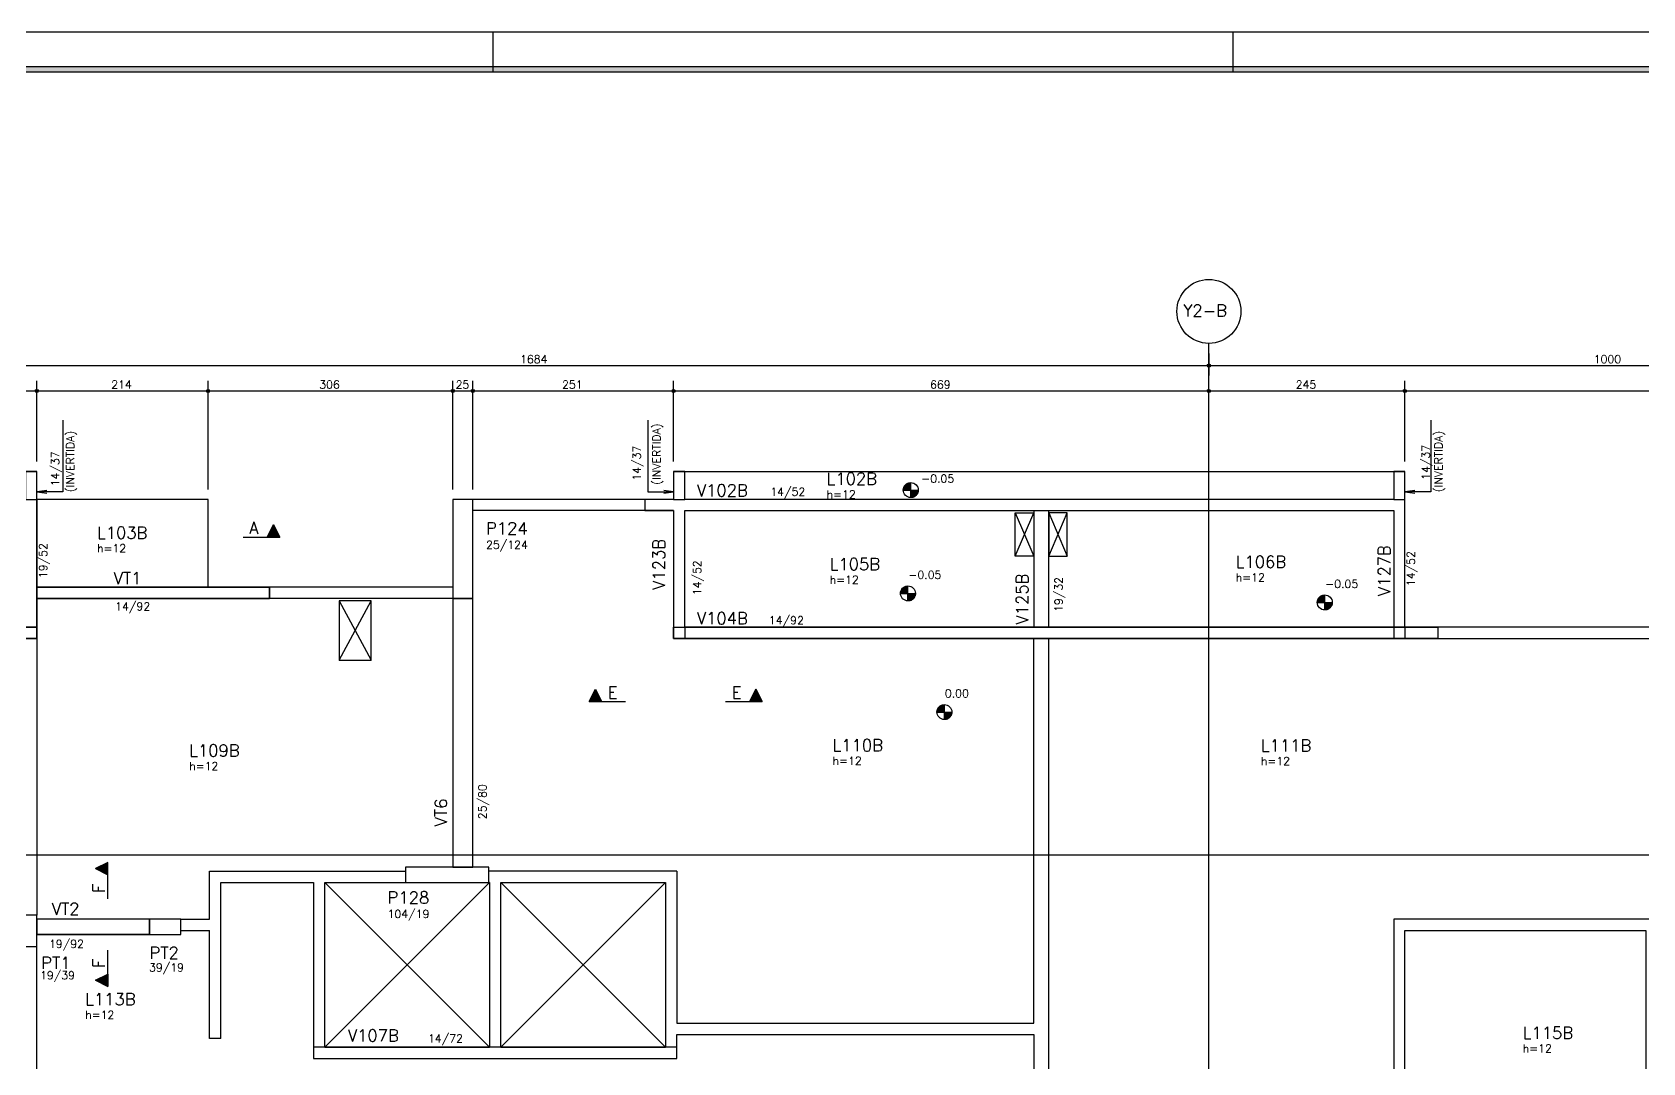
# Model space of a CAD drawing. Extents: x 187 to 6132, y 3709 to 7914.
# Drawn here: x 1856 to 3869, y 6626 to 7914 of the extents above; entities that cross this region are included whole.
import ezdxf

# ---------------------------------------------------------------- set-up
doc = ezdxf.new("R2010")
doc.units = 0
doc.header["$LTSCALE"] = 100
doc.header["$MEASUREMENT"] = 0
doc.linetypes.add('ESTILO_TQS_0001', pattern=[0.85, 0.7, -0.15])
doc.linetypes.add('ESTILO_TQS_0002', pattern=[0.3, 0.2, -0.1])
doc.layers.get('0').update_dxf_attribs({"color": 245, "linetype": 'CONTINUOUS'})
for name, color, linetype in [('01', 7, 'CONTINUOUS'), ('10', 7, 'CONTINUOUS'), ('100', 7, 'CONTINUOUS'), ('104', 7, 'CONTINUOUS'), ('11', 7, 'CONTINUOUS'), ('12', 7, 'CONTINUOUS'), ('13', 7, 'CONTINUOUS'), ('18', 4, 'CONTINUOUS'), ('19', 5, 'CONTINUOUS'), ('201', 7, 'ESTILO_TQS_0001'), ('210', 7, 'ESTILO_TQS_0002'), ('221', 102, 'CONTINUOUS'), ('223', 6, 'CONTINUOUS'), ('224', 7, 'CONTINUOUS'), ('4', 3, 'CONTINUOUS'), ('8', 7, 'CONTINUOUS'), ('9', 3, 'CONTINUOUS')]:
    doc.layers.add(name, color=color, linetype=linetype)
doc.styles.get("Standard").update_dxf_attribs({"font": 'ROMANS.SHX'})

msp = doc.modelspace()

# ---------------------------------------------------------------- linework, layer by layer
for p, q in [((2431.530458, 7914.209975), (2431.530458, 7864.209975)), ((3356.530458, 7914.209975), (3356.530458, 7864.209975)), ((2947.248751, 7348.28432), (2953.964895, 7348.28432)), ((2947.884256, 7348.879001), (2953.964895, 7348.879001)), ((2948.660702, 7349.473602), (2953.964895, 7349.473602)), ((2949.653548, 7350.068239), (2953.964895, 7350.068239)), ((2951.078087, 7350.662876), (2953.964895, 7350.662876)), ((2953.964931, 7332.368422), (2953.964931, 7351.118422)), ((2953.964931, 7332.368422), (2953.964931, 7351.118422)), ((2944.589931, 7341.743422), (2963.339931, 7341.743422)), ((2944.612864, 7342.338023), (2953.964895, 7342.338023)), ((2944.665641, 7342.93266), (2953.964895, 7342.93266)), ((2944.761163, 7343.527297), (2953.964895, 7343.527297)), ((2944.896633, 7344.121934), (2953.964895, 7344.121934)), ((2945.073837, 7344.716535), (2953.964895, 7344.716535)), ((2945.295316, 7345.311207), (2953.964895, 7345.311207)), ((2945.56461, 7345.905808), (2953.964895, 7345.905808)), ((2945.886475, 7346.500445), (2953.964895, 7346.500445)), ((2946.267492, 7347.095082), (2953.964895, 7347.095082)), ((2946.71703, 7347.689719), (2953.964895, 7347.689719)), ((2953.964931, 7332.368422), (2953.964931, 7341.743422)), ((2953.964931, 7341.743422), (2963.339931, 7341.743422)), ((2953.964931, 7341.148786), (2963.319919, 7341.148786)), ((2953.964931, 7340.554149), (2963.264185, 7340.554149)), ((2953.964931, 7339.959512), (2963.168627, 7339.959512)), ((2953.964931, 7339.364875), (2963.033194, 7339.364875)), ((2953.964931, 7338.770274), (2962.855989, 7338.770274)), ((2953.964931, 7338.175637), (2962.63451, 7338.175637)), ((2953.964931, 7337.581001), (2962.365216, 7337.581001)), ((2953.964931, 7336.986364), (2962.043351, 7336.986364)), ((2953.964931, 7336.391727), (2961.662334, 7336.391727)), ((2953.964931, 7335.797081), (2961.212832, 7335.797081)), ((2953.964931, 7335.202444), (2960.681075, 7335.202444)), ((2953.964931, 7334.607852), (2960.04557, 7334.607852)), ((2953.964931, 7334.013207), (2959.269125, 7334.013207)), ((2953.964931, 7333.41857), (2958.276278, 7333.41857)), ((2953.964931, 7332.823933), (2956.851775, 7332.823933)), ((2954.42001, 7332.379474), (2953.964931, 7332.368422)), ((2955.099719, 7332.437356), (2954.42001, 7332.379474)), ((2955.774878, 7332.544797), (2955.099719, 7332.437356)), ((2956.838768, 7332.823933), (2955.774878, 7332.544797)), ((2958.266523, 7333.41857), (2956.838768, 7332.823933)), ((2959.262803, 7334.013207), (2958.266523, 7333.41857)), ((2960.039547, 7334.607852), (2959.262803, 7334.013207)), ((2960.675971, 7335.202444), (2960.039547, 7334.607852)), ((2961.206136, 7335.797081), (2960.675971, 7335.202444)), ((2961.657293, 7336.391727), (2961.206136, 7335.797081)), ((2962.043351, 7336.986364), (2961.657293, 7336.391727)), ((2962.365216, 7337.581001), (2962.043351, 7336.986364)), ((2962.63451, 7338.175637), (2962.365216, 7337.581001)), ((2962.855989, 7338.770274), (2962.63451, 7338.175637)), ((2963.033194, 7339.364875), (2962.855989, 7338.770274)), ((2963.168627, 7339.959512), (2963.033194, 7339.364875)), ((2963.264185, 7340.554149), (2963.168627, 7339.959512)), ((2963.319919, 7341.148786), (2963.264185, 7340.554149)), ((2963.339931, 7341.743422), (2963.319919, 7341.148786)), ((2941.057675, 7212.53491), (2959.807675, 7212.53491)), ((2941.080607, 7213.129511), (2950.432639, 7213.129511)), ((2941.133384, 7213.724148), (2950.432639, 7213.724148)), ((2941.228907, 7214.318785), (2950.432639, 7214.318785)), ((2941.364376, 7214.913422), (2950.432639, 7214.913422)), ((2941.541581, 7215.508023), (2950.432639, 7215.508023)), ((2941.76306, 7216.102695), (2950.432639, 7216.102695)), ((2942.032354, 7216.697296), (2950.432639, 7216.697296)), ((2942.354219, 7217.291933), (2950.432639, 7217.291933)), ((2942.735235, 7217.88657), (2950.432639, 7217.88657)), ((2943.184774, 7218.481207), (2950.432639, 7218.481207)), ((2943.716495, 7219.075808), (2950.432639, 7219.075808)), ((2944.351999, 7219.670489), (2950.432639, 7219.670489)), ((2945.128445, 7220.26509), (2950.432639, 7220.26509)), ((2946.121292, 7220.859727), (2950.432639, 7220.859727)), ((2947.545831, 7221.454364), (2950.432639, 7221.454364)), ((2950.432675, 7203.15991), (2950.432675, 7221.90991)), ((2950.432675, 7203.15991), (2950.432675, 7221.90991)), ((2950.432675, 7203.15991), (2950.432675, 7212.53491)), ((2950.432675, 7212.53491), (2959.807675, 7212.53491)), ((2950.432675, 7211.940273), (2959.787663, 7211.940273)), ((2950.432675, 7211.345637), (2959.731929, 7211.345637)), ((2950.432675, 7210.751), (2959.636371, 7210.751)), ((2950.432675, 7210.156363), (2959.500937, 7210.156363)), ((2950.432675, 7209.561762), (2959.323733, 7209.561762)), ((2950.432675, 7208.967125), (2959.102254, 7208.967125)), ((2950.432675, 7208.372488), (2958.83296, 7208.372488)), ((2950.432675, 7207.777852), (2958.511095, 7207.777852)), ((2950.432675, 7207.183215), (2958.130078, 7207.183215)), ((2958.125036, 7207.183215), (2957.67388, 7206.588569)), ((2958.511095, 7207.777852), (2958.125036, 7207.183215)), ((2958.83296, 7208.372488), (2958.511095, 7207.777852)), ((2959.102254, 7208.967125), (2958.83296, 7208.372488)), ((2959.323733, 7209.561762), (2959.102254, 7208.967125)), ((2959.500937, 7210.156363), (2959.323733, 7209.561762)), ((2959.636371, 7210.751), (2959.500937, 7210.156363)), ((2959.731929, 7211.345637), (2959.636371, 7210.751)), ((2959.787663, 7211.940273), (2959.731929, 7211.345637)), ((2959.807675, 7212.53491), (2959.787663, 7211.940273)), ((3464.200872, 7207.177717), (3471.448737, 7207.177717)), ((3464.732593, 7207.772318), (3471.448737, 7207.772318)), ((3465.368097, 7208.367), (3471.448737, 7208.367)), ((3466.144543, 7208.961601), (3471.448737, 7208.961601)), ((3467.13739, 7209.556238), (3471.448737, 7209.556238)), ((3468.561929, 7210.150874), (3471.448737, 7210.150874)), ((3471.448773, 7191.856421), (3471.448773, 7210.606421)), ((3471.448773, 7191.856421), (3471.448773, 7210.606421)), ((2950.432675, 7206.588569), (2957.680576, 7206.588569)), ((2950.432675, 7205.993932), (2957.148819, 7205.993932)), ((2950.432675, 7205.39934), (2956.513314, 7205.39934)), ((2950.432675, 7204.804695), (2955.736868, 7204.804695)), ((2950.432675, 7204.210058), (2954.744022, 7204.210058)), ((2950.432675, 7203.615421), (2953.319518, 7203.615421)), ((2950.887754, 7203.170962), (2950.432675, 7203.15991)), ((2951.567463, 7203.228843), (2950.887754, 7203.170962)), ((2952.242621, 7203.336284), (2951.567463, 7203.228843)), ((2953.306511, 7203.615421), (2952.242621, 7203.336284)), ((2954.734266, 7204.210058), (2953.306511, 7203.615421)), ((2955.730547, 7204.804695), (2954.734266, 7204.210058)), ((2956.507291, 7205.39934), (2955.730547, 7204.804695)), ((2957.143715, 7205.993932), (2956.507291, 7205.39934)), ((2957.67388, 7206.588569), (2957.143715, 7205.993932)), ((3462.073773, 7201.231421), (3480.823773, 7201.231421)), ((3462.096705, 7201.826022), (3471.448737, 7201.826022)), ((3462.149482, 7202.420659), (3471.448737, 7202.420659)), ((3462.245005, 7203.015295), (3471.448737, 7203.015295)), ((3462.380474, 7203.609932), (3471.448737, 7203.609932)), ((3462.557679, 7204.204533), (3471.448737, 7204.204533)), ((3462.779158, 7204.799206), (3471.448737, 7204.799206)), ((3463.048452, 7205.393807), (3471.448737, 7205.393807)), ((3463.370317, 7205.988444), (3471.448737, 7205.988444)), ((3463.751333, 7206.58308), (3471.448737, 7206.58308)), ((3471.448773, 7191.856421), (3471.448773, 7201.231421)), ((3471.448773, 7201.231421), (3480.823773, 7201.231421)), ((3471.448773, 7200.636784), (3480.803761, 7200.636784)), ((3471.448773, 7200.042147), (3480.748027, 7200.042147)), ((3471.448773, 7199.44751), (3480.652469, 7199.44751)), ((3471.448773, 7198.852874), (3480.517035, 7198.852874)), ((3471.448773, 7198.258272), (3480.339831, 7198.258272)), ((3471.448773, 7197.663636), (3480.118352, 7197.663636)), ((3471.448773, 7197.068999), (3479.849058, 7197.068999)), ((3471.448773, 7196.474362), (3479.527193, 7196.474362)), ((3471.448773, 7195.879725), (3479.146176, 7195.879725)), ((3471.448773, 7195.28508), (3478.696674, 7195.28508)), ((3471.448773, 7194.690443), (3478.164917, 7194.690443)), ((3471.448773, 7194.095851), (3477.529412, 7194.095851)), ((3471.448773, 7193.501205), (3476.752966, 7193.501205)), ((3471.448773, 7192.906568), (3475.76012, 7192.906568)), ((3471.448773, 7192.311931), (3474.335616, 7192.311931)), ((3471.903852, 7191.867472), (3471.448773, 7191.856421)), ((3472.583561, 7191.925354), (3471.903852, 7191.867472)), ((3473.258719, 7192.032795), (3472.583561, 7191.925354)), ((3474.322609, 7192.311931), (3473.258719, 7192.032795)), ((3475.750364, 7192.906568), (3474.322609, 7192.311931)), ((3476.746645, 7193.501205), (3475.750364, 7192.906568)), ((3477.523389, 7194.095851), (3476.746645, 7193.501205)), ((3478.159813, 7194.690443), (3477.523389, 7194.095851)), ((3478.689978, 7195.28508), (3478.159813, 7194.690443)), ((3479.141134, 7195.879725), (3478.689978, 7195.28508)), ((3479.527193, 7196.474362), (3479.141134, 7195.879725)), ((3479.849058, 7197.068999), (3479.527193, 7196.474362)), ((3480.118352, 7197.663636), (3479.849058, 7197.068999)), ((3480.339831, 7198.258272), (3480.118352, 7197.663636)), ((3480.517035, 7198.852874), (3480.339831, 7198.258272)), ((3480.652469, 7199.44751), (3480.517035, 7198.852874)), ((3480.748027, 7200.042147), (3480.652469, 7199.44751)), ((3480.803761, 7200.636784), (3480.748027, 7200.042147)), ((3480.823773, 7201.231421), (3480.803761, 7200.636784)), ((2986.885087, 7066.57869), (2995.95335, 7066.57869)), ((2987.062292, 7067.173291), (2995.95335, 7067.173291)), ((2987.283771, 7067.767964), (2995.95335, 7067.767964)), ((2987.553065, 7068.362565), (2995.95335, 7068.362565)), ((2987.87493, 7068.957202), (2995.95335, 7068.957202)), ((2988.255947, 7069.551838), (2995.95335, 7069.551838)), ((2988.705485, 7070.146475), (2995.95335, 7070.146475)), ((2989.237206, 7070.741076), (2995.95335, 7070.741076)), ((2989.872711, 7071.335758), (2995.95335, 7071.335758)), ((2990.649157, 7071.930359), (2995.95335, 7071.930359)), ((2991.642003, 7072.524996), (2995.95335, 7072.524996)), ((2993.066542, 7073.119632), (2995.95335, 7073.119632)), ((2995.953386, 7054.825179), (2995.953386, 7073.575179)), ((2995.953386, 7054.825179), (2995.953386, 7073.575179)), ((2986.578386, 7064.200179), (3005.328386, 7064.200179)), ((2986.601319, 7064.79478), (2995.95335, 7064.79478)), ((2986.654096, 7065.389417), (2995.95335, 7065.389417)), ((2986.749618, 7065.984053), (2995.95335, 7065.984053)), ((2995.953386, 7054.825179), (2995.953386, 7064.200179)), ((2995.953386, 7064.200179), (3005.328386, 7064.200179)), ((2995.953386, 7063.605542), (3005.308374, 7063.605542)), ((2995.953386, 7063.010905), (3005.25264, 7063.010905)), ((2995.953386, 7062.416268), (3005.157082, 7062.416268)), ((2995.953386, 7061.821632), (3005.021648, 7061.821632)), ((2995.953386, 7061.227031), (3004.844444, 7061.227031)), ((2995.953386, 7060.632394), (3004.622965, 7060.632394)), ((2995.953386, 7060.037757), (3004.353671, 7060.037757)), ((2995.953386, 7059.44312), (3004.031806, 7059.44312)), ((2995.953386, 7058.848483), (3003.650789, 7058.848483)), ((2995.953386, 7058.253838), (3003.201287, 7058.253838)), ((2995.953386, 7057.659201), (3002.66953, 7057.659201)), ((2995.953386, 7057.064609), (3002.034025, 7057.064609)), ((2995.953386, 7056.469963), (3001.257579, 7056.469963)), ((2995.953386, 7055.875326), (3000.264733, 7055.875326)), ((2995.953386, 7055.280689), (2998.84023, 7055.280689)), ((2996.408465, 7054.83623), (2995.953386, 7054.825179)), ((2997.088174, 7054.894112), (2996.408465, 7054.83623)), ((2997.763332, 7055.001553), (2997.088174, 7054.894112)), ((2998.827223, 7055.280689), (2997.763332, 7055.001553)), ((3000.254977, 7055.875326), (2998.827223, 7055.280689)), ((3001.251258, 7056.469963), (3000.254977, 7055.875326)), ((3002.028002, 7057.064609), (3001.251258, 7056.469963)), ((3002.664426, 7057.659201), (3002.028002, 7057.064609)), ((3003.194591, 7058.253838), (3002.664426, 7057.659201)), ((3003.645747, 7058.848483), (3003.194591, 7058.253838)), ((3004.031806, 7059.44312), (3003.645747, 7058.848483)), ((3004.353671, 7060.037757), (3004.031806, 7059.44312)), ((3004.622965, 7060.632394), (3004.353671, 7060.037757)), ((3004.844444, 7061.227031), (3004.622965, 7060.632394)), ((3005.021648, 7061.821632), (3004.844444, 7061.227031)), ((3005.157082, 7062.416268), (3005.021648, 7061.821632)), ((3005.25264, 7063.010905), (3005.157082, 7062.416268)), ((3005.308374, 7063.605542), (3005.25264, 7063.010905)), ((3005.328386, 7064.200179), (3005.308374, 7063.605542))]:
    msp.add_line(p, q)
for points in [[(186.530458, 3709.209975), (6131.530458, 3709.209975), (6131.530458, 7914.209975), (186.530458, 7914.209975), (186.530458, 3709.209975)], [(6081.530458, 3759.209975), (6081.530458, 3752.209975), (304.530458, 3752.209975), (304.530458, 7871.209975), (6081.530458, 7871.209975), (6081.530458, 7864.209975), (311.530458, 7864.209975), (311.530458, 3759.209975), (6081.530458, 3759.209975)], [(311.530458, 3759.209975), (6081.530458, 3759.209975), (6081.530458, 7864.209975), (311.530458, 7864.209975), (311.530458, 3759.209975)]]:
    msp.add_lwpolyline(points)
for centre in [(2953.964931, 7341.743422), (2950.432675, 7212.53491), (3471.448773, 7201.231421), (2995.953386, 7064.200179)]:
    msp.add_circle(centre, 9.375)
for points in [[(311.530458, 7864.209975), (304.530458, 7871.209975), (6081.530458, 7871.209975)], [(311.530458, 7864.209975), (6081.530458, 7871.209975), (6081.530458, 7864.209975)]]:
    msp.add_solid(points)
at = {"layer": '01'}
for p, q in [((2671.596, 7365.126), (3557.596, 7365.126)), ((1847.595874, 7330.126464), (1861.595874, 7330.126464)), ((2075.595874, 7330.126464), (1861.595874, 7330.126464)), ((2075.595874, 7220.126464), (2075.595874, 7330.126464)), ((2657.595874, 7330.126464), (2406.595874, 7330.126464)), ((2657.595874, 7330.126464), (2671.595874, 7330.126464)), ((3557.596, 7330.126), (3571.596, 7330.126)), ((2657.595874, 7316.126464), (2406.595874, 7316.126464)), ((2381.595874, 7220.126464), (2075.595874, 7220.126464)), ((1861.595874, 7206.126464), (1861.595874, 6810.126464)), ((2381.595874, 7206.126464), (1861.595874, 7206.126464)), ((4326.595874, 7170.126464), (3571.595874, 7170.126464)), ((3107.595874, 6675.126464), (3107.595874, 7156.126464)), ((2077.595874, 6805.126464), (2077.595874, 6865.126464)), ((2077.595874, 6865.126464), (2322.595874, 6865.126464)), ((2661.595874, 6865.126464), (2426.595874, 6865.126464)), ((2661.595874, 6865.126464), (2661.595874, 6675.126464)), ((2091.595874, 6851.126464), (2207.595874, 6851.126464)), ((2091.595874, 6656.126464), (2091.595874, 6851.126464)), ((2207.595874, 6851.126464), (2207.595874, 6631.126464)), ((2221.595874, 6645.126464), (2221.595874, 6851.126464)), ((2221.595874, 6851.126464), (2322.595874, 6851.126464)), ((2427.595874, 6851.126464), (2426.595874, 6851.126464)), ((2427.595874, 6851.126464), (2427.595874, 6645.126464)), ((2441.595874, 6645.126464), (2441.595874, 6851.126464)), ((2441.595874, 6851.126464), (2647.595874, 6851.126464)), ((2647.595874, 6851.126464), (2647.595874, 6645.126464)), ((2002.595874, 6805.126443), (1861.595874, 6805.126443)), ((2041.595874, 6805.126464), (2077.595874, 6805.126464)), ((2002.595874, 6786.126443), (1861.595874, 6786.126443)), ((2041.595874, 6791.126464), (2077.595874, 6791.126464)), ((2077.595874, 6656.126464), (2077.595874, 6791.126464)), ((1861.595874, 6375.126464), (1861.595874, 6771.126464)), ((2661.595874, 6675.126464), (3107.595874, 6675.126464)), ((2091.595874, 6656.126464), (2077.595874, 6656.126464)), ((2221.595874, 6645.126464), (2427.595874, 6645.126464)), ((2441.595874, 6645.126464), (2647.595874, 6645.126464)), ((2661.595874, 6631.126464), (2661.595874, 6661.126464)), ((2661.595874, 6661.126464), (3107.595874, 6661.126464)), ((3107.595874, 6661.126464), (3107.595874, 6375.126464)), ((2207.595874, 6631.126464), (2661.595874, 6631.126464)), ((2427.595874, 6631.126464), (2441.595874, 6631.126464))]:
    msp.add_line(p, q, dxfattribs=at)
for points in [[(1847.595874, 7365.126), (1861.595874, 7365.126)], [(1861.595874, 7323.126), (1861.595874, 7365.126)], [(2657.596, 7365.126), (2657.596, 7330.126)], [(2657.596, 7365.126), (2671.596, 7365.126)], [(3557.596, 7365.126464), (3571.596, 7365.126464)], [(3571.596, 7323.126), (3571.596, 7365.126464)], [(1861.595874, 7330.126464), (1861.595874, 7220.126464), (2075.595874, 7220.126464)], [(2657.596, 7330.126), (2621.596, 7330.126)], [(2621.596, 7330.126), (2621.596, 7316.126)], [(3117.095874, 7330.126), (2671.596, 7330.126)], [(3557.596, 7330.126), (3117.095874, 7330.126)], [(1861.595874, 7156.126), (1861.595874, 7323.126)], [(2621.596, 7316.126), (2657.596, 7316.126)], [(2657.596, 7316.126), (2657.596, 7156.126)], [(2671.596, 7316.126), (3107.595874, 7316.126)], [(2671.596, 7170.126), (2671.596, 7316.126)], [(3107.595874, 7316.126), (3107.595874, 7170.126)], [(3126.595874, 7316.126), (3557.596, 7316.126)], [(3126.595874, 7170.126), (3126.595874, 7316.126)], [(3557.596, 7316.126), (3557.596, 7170.126)], [(3571.596, 7170.126), (3571.596, 7323.126)], [(1862.595874, 7220.126464), (2152.595874, 7220.126464), (2152.595874, 7206.126464), (1862.595874, 7206.126464)], [(2406.595874, 7206.126464), (2381.595874, 7206.126464), (2381.595874, 6870.126464), (2406.595874, 6870.126464), (2406.595874, 7206.126464)], [(1861.595874, 7170.126), (1842.595874, 7170.126)], [(2657.596, 7170.126), (2671.596, 7170.126)], [(3107.595874, 7170.126), (2671.596, 7170.126)], [(3126.595874, 7170.126), (3107.595874, 7170.126)], [(3557.596, 7170.126), (3126.595874, 7170.126)], [(3571.596, 7170.126), (3557.596, 7170.126)], [(3612.596, 7170.126), (3571.596, 7170.126)], [(3612.596, 7170.126), (3612.596, 7156.126)], [(1404.596, 7156.126), (1861.595874, 7156.126)], [(2657.596, 7156.126), (3117.095874, 7156.126)], [(3117.095874, 7156.126), (3564.596, 7156.126)], [(4032.595874, 6896.126464), (4046.595874, 6896.126464), (4046.595874, 7156.126464), (4312.595874, 7156.126464), (4312.595874, 6670.126464), (3886.595874, 6670.126464), (3886.595874, 6805.126464), (3557.595874, 6805.126464), (3557.595874, 6605.126464), (3227.595874, 6605.126464), (3227.595874, 6525.126464), (3126.595874, 6525.126464), (3126.595874, 7156.126464), (3892.595874, 7156.126464), (3892.595874, 6896.126464), (3906.595874, 6896.126464), (3906.595874, 7156.126464), (4032.595874, 7156.126464), (4032.595874, 6896.126464)], [(3564.596, 7156.126), (3612.596, 7156.126)], [(3872.595874, 6791.126464), (3872.595874, 6525.126464), (3571.595874, 6525.126464), (3571.595874, 6791.126464), (3872.595874, 6791.126464)]]:
    msp.add_lwpolyline(points, dxfattribs=at)
at = {"layer": '100'}
for points in [[(1861.595874, 7323.126), (1861.595874, 7365.126), (1847.595874, 7365.126), (1847.595874, 7330.126), (1411.596, 7330.126), (1411.596, 7365.126), (1397.596, 7365.126), (1397.596, 7323.126), (1397.596, 7170.126), (1411.596, 7170.126), (1411.596, 7316.126), (1842.595874, 7316.126), (1842.595874, 7170.126), (1861.595874, 7170.126), (1861.595874, 7323.126)], [(3571.596, 7170.126), (3571.596, 7323.126), (3571.596, 7365.126464), (3557.596, 7365.126464), (3557.596, 7330.126), (3117.095874, 7330.126), (2671.596, 7330.126), (2671.596, 7365.126), (2657.596, 7365.126), (2657.596, 7330.126), (2621.596, 7330.126), (2621.596, 7316.126), (2657.596, 7316.126), (2657.596, 7170.126), (2671.596, 7170.126), (2671.596, 7316.126), (3107.595874, 7316.126), (3107.595874, 7170.126), (3126.595874, 7170.126), (3126.595874, 7316.126), (3557.596, 7316.126), (3557.596, 7170.126), (3571.596, 7170.126)], [(2152.595874, 7220.126464), (1861.595874, 7220.126464), (1861.595874, 7206.126464), (2152.595874, 7206.126464), (2152.595874, 7220.126464)], [(2406.595874, 7206.126464), (2381.595874, 7206.126464), (2381.595874, 6870.126464), (2406.595874, 6870.126464), (2406.595874, 7206.126464)], [(1861.595874, 7170.126), (1861.595874, 7156.126), (1404.596, 7156.126), (1356.596, 7156.126), (1356.596, 7170.126), (1411.596, 7170.126), (1861.595874, 7170.126)], [(2657.596, 7170.126), (2671.596, 7170.126), (3107.595874, 7170.126), (3126.595874, 7170.126), (3557.596, 7170.126), (3571.596, 7170.126), (3612.596, 7170.126), (3612.596, 7156.126), (3564.596, 7156.126), (3117.095874, 7156.126), (2657.596, 7156.126), (2657.596, 7170.126)], [(1861.595874, 6786.126443), (2002.595874, 6786.126443), (2002.595874, 6805.126443), (1861.595874, 6805.126443), (1861.595874, 6786.126443)], [(2661.595874, 6645.127445), (2207.595874, 6645.127445), (2207.595874, 6631.126464), (2661.595874, 6631.126464), (2661.595874, 6645.127445)]]:
    msp.add_lwpolyline(points, dxfattribs=at)
at = {"layer": '104'}
for points in [[(2671.595874, 7365.126464), (3557.595874, 7365.126464), (3557.595874, 7330.126464), (2671.595874, 7330.126464), (2671.595874, 7365.126464)], [(2671.595874, 7316.126464), (3107.595874, 7316.126464), (3107.595874, 7170.126464), (2671.595874, 7170.126464), (2671.595874, 7316.126464)], [(3126.595874, 7316.126464), (3557.595874, 7316.126464), (3557.595874, 7170.126464), (3126.595874, 7170.126464), (3126.595874, 7316.126464)]]:
    msp.add_lwpolyline(points, dxfattribs=at)
at = {"layer": '18'}
for p, q in [((3326.595874, 5511.126464), (3326.595874, 7525.126464)), ((4486.595874, 6885.126464), (482.595874, 6885.126464))]:
    msp.add_line(p, q, dxfattribs=at)
msp.add_circle((3326.595874, 7565.126464), 40, dxfattribs=at)
at = {"layer": '19'}
for p, q in [((2427.595874, 6645.126464), (2221.595874, 6851.126464)), ((2427.595874, 6851.126464), (2221.595874, 6645.126464)), ((2441.595874, 6851.126464), (2647.595874, 6645.126464)), ((2441.595874, 6645.126464), (2647.595874, 6851.126464))]:
    msp.add_line(p, q, dxfattribs=at)
at = {"layer": '201'}
for points in [[(2671.596, 7330.126), (2671.596, 7365.126)], [(3557.596, 7365.126464), (3557.596, 7330.126)]]:
    msp.add_lwpolyline(points, dxfattribs=at)
at = {"layer": '210'}
for p, q in [((3107.595874, 7316.126464), (3126.595874, 7316.126464)), ((2671.596, 7170.126), (2671.596, 7156.126)), ((3557.596, 7170.126), (3557.596, 7156.126)), ((3571.596, 7170.126464), (3571.596, 7156.126))]:
    msp.add_line(p, q, dxfattribs=at)
at = {"layer": '221', "color": 11, "linetype": 'Continuous'}
for p, q in [((3326.595874, 7512.626464), (3326.595874, 7484.86242)), ((3326.595874, 7512.626464), (3326.595874, 7484.86242)), ((1642.595874, 7497.36242), (3326.595874, 7497.36242)), ((3326.595874, 7497.36242), (4326.595874, 7497.36242)), ((1861.595874, 7377.626464), (1861.595874, 7478.100662)), ((1861.595874, 7377.626464), (1861.595874, 7478.100662)), ((2075.595874, 7342.626464), (2075.595874, 7478.100662)), ((2075.595874, 7342.626464), (2075.595874, 7478.100662)), ((2381.595874, 7342.626464), (2381.595874, 7478.100662)), ((2381.595874, 7342.626464), (2381.595874, 7478.100662)), ((2406.595874, 7342.626464), (2406.595874, 7478.100662)), ((2406.595874, 7342.626464), (2406.595874, 7478.100662)), ((2657.595874, 7377.626464), (2657.595874, 7478.100662)), ((2657.595874, 7377.626464), (2657.595874, 7478.100662)), ((3326.595874, 7435.736782), (3326.595874, 7478.100662)), ((3326.595874, 7435.736782), (3326.595874, 7478.100662)), ((3571.596, 7377.626464), (3571.596, 7478.100662)), ((3571.596, 7377.626464), (3571.596, 7478.100662)), ((1642.595874, 7465.600662), (1861.595874, 7465.600662)), ((1861.595874, 7465.600662), (2075.595874, 7465.600662)), ((2075.595874, 7465.600662), (2381.595874, 7465.600662)), ((2381.595874, 7465.600662), (2406.595874, 7465.600662)), ((2406.595874, 7465.600662), (2657.595874, 7465.600662)), ((2657.595874, 7465.600662), (3326.595874, 7465.600662)), ((3326.595874, 7465.600662), (3571.596, 7465.600662)), ((3571.596, 7465.600662), (4326.595874, 7465.600662))]:
    msp.add_line(p, q, dxfattribs=at)
for points in [[(1893.976261, 7428.944581), (1893.976261, 7339.666448), (1861.595874, 7339.666448), (1873.988934, 7341.298025), (1861.595874, 7339.666448), (1873.988934, 7338.034871)], [(1893.976261, 7428.944581), (1893.976261, 7339.666448), (1861.595874, 7339.666448), (1873.988934, 7341.298025), (1861.595874, 7339.666448), (1873.988934, 7338.034871)], [(2625.215613, 7428.944581), (2625.215613, 7339.666448), (2657.596, 7339.666448), (2645.202939, 7338.034871), (2657.596, 7339.666448), (2645.202939, 7341.298025)], [(2625.215613, 7428.944581), (2625.215613, 7339.666448), (2657.596, 7339.666448), (2645.202939, 7338.034871), (2657.596, 7339.666448), (2645.202939, 7341.298025)], [(3603.976387, 7428.944581), (3603.976387, 7339.666448), (3571.596, 7339.666448), (3583.989061, 7341.298025), (3571.596, 7339.666448), (3583.989061, 7338.034871)], [(3603.976387, 7428.944581), (3603.976387, 7339.666448), (3571.596, 7339.666448), (3583.989061, 7341.298025), (3571.596, 7339.666448), (3583.989061, 7338.034871)]]:
    msp.add_lwpolyline(points, dxfattribs=at)
for centre, radius in [((3326.595874, 7497.36242), 2), ((3326.595874, 7497.36242), 2), ((3326.595874, 7497.36242), 1), ((3326.595874, 7497.36242), 1), ((1861.595874, 7465.600662), 2), ((1861.595874, 7465.600662), 2), ((1861.595874, 7465.600662), 1), ((1861.595874, 7465.600662), 1), ((2075.595874, 7465.600662), 2), ((2075.595874, 7465.600662), 2), ((2075.595874, 7465.600662), 1), ((2075.595874, 7465.600662), 1), ((2381.595874, 7465.600662), 2), ((2381.595874, 7465.600662), 2), ((2381.595874, 7465.600662), 1), ((2381.595874, 7465.600662), 1), ((2406.595874, 7465.600662), 2), ((2406.595874, 7465.600662), 2), ((2406.595874, 7465.600662), 1), ((2406.595874, 7465.600662), 1), ((2657.595874, 7465.600662), 2), ((2657.595874, 7465.600662), 2), ((2657.595874, 7465.600662), 1), ((2657.595874, 7465.600662), 1), ((3326.595874, 7465.600662), 2), ((3326.595874, 7465.600662), 2), ((3326.595874, 7465.600662), 1), ((3326.595874, 7465.600662), 1), ((3571.596, 7465.600662), 2), ((3571.596, 7465.600662), 2), ((3571.596, 7465.600662), 1), ((3571.596, 7465.600662), 1)]:
    msp.add_circle(centre, radius, dxfattribs=at)
at = {"layer": '223'}
for p, q in [((3084.595874, 7259.126464), (3107.595874, 7313.126464)), ((3084.595874, 7313.126464), (3107.595874, 7259.126464)), ((3126.595874, 7313.126464), (3149.595874, 7259.126464)), ((3126.595874, 7259.126464), (3149.595874, 7313.126464)), ((2239.404903, 7129.126464), (2279.404903, 7203.126464)), ((2239.404903, 7203.126464), (2279.404903, 7129.126464))]:
    msp.add_line(p, q, dxfattribs=at)
for points in [[(3084.595874, 7313.126464), (3107.595874, 7313.126464), (3107.595874, 7259.126464), (3084.595874, 7259.126464), (3084.595874, 7313.126464)], [(3149.595874, 7313.126464), (3126.595874, 7313.126464), (3126.595874, 7259.126464), (3149.595874, 7259.126464), (3149.595874, 7313.126464)], [(2239.404903, 7129.126464), (2279.404903, 7129.126464), (2279.404903, 7203.126464), (2239.404903, 7203.126464), (2239.404903, 7129.126464)]]:
    msp.add_lwpolyline(points, dxfattribs=at)
at = {"layer": '224'}
for p, q in [((2149.678196, 7283.005565), (2157.423705, 7298.496587)), ((2149.751358, 7283.005601), (2157.423705, 7298.350224)), ((2152.11206, 7287.726888), (2162.7353, 7287.726888)), ((2152.710409, 7288.923551), (2162.136924, 7288.923551)), ((2153.308722, 7290.120174), (2161.538615, 7290.120174)), ((2153.906993, 7291.316728), (2160.943914, 7291.309713)), ((2154.505339, 7292.513424), (2160.342027, 7292.513424)), ((2155.103649, 7293.710051), (2159.743754, 7293.710051)), ((2155.701957, 7294.906674), (2159.145462, 7294.906674)), ((2156.300277, 7296.103337), (2158.54714, 7296.103337)), ((2156.898569, 7297.299964), (2157.948834, 7297.299964)), ((2157.423705, 7298.496587), (2165.201803, 7282.940387)), ((2157.423705, 7298.350264), (2165.096017, 7283.005565)), ((2119.60349, 7283.005601), (2165.096017, 7283.005601)), ((2119.60349, 7282.940387), (2165.201803, 7282.940387)), ((2150.317079, 7284.137015), (2164.530282, 7284.137015)), ((2150.915405, 7285.333638), (2163.931933, 7285.333638)), ((2151.513734, 7286.530265), (2163.333615, 7286.530265)), ((2551.99756, 7077.351298), (2559.775658, 7092.907498)), ((2552.103347, 7077.416476), (2559.775658, 7092.761174)), ((2556.857336, 7086.924335), (2562.694025, 7086.924335)), ((2557.45561, 7088.120962), (2562.095714, 7088.120962)), ((2558.053901, 7089.317585), (2561.497407, 7089.317585)), ((2558.652223, 7090.514248), (2560.899086, 7090.514248)), ((2559.250529, 7091.710875), (2560.300794, 7091.710875)), ((2559.775658, 7092.907498), (2567.521167, 7077.416476)), ((2559.775658, 7092.761134), (2567.448005, 7077.416512)), ((2752.67058, 7077.416476), (2760.416089, 7092.907498)), ((2752.743742, 7077.416512), (2760.416089, 7092.761134)), ((2757.497723, 7086.924335), (2763.334411, 7086.924335)), ((2758.096033, 7088.120962), (2762.736137, 7088.120962)), ((2758.694341, 7089.317585), (2762.137846, 7089.317585)), ((2759.292661, 7090.514248), (2761.539524, 7090.514248)), ((2759.890953, 7091.710875), (2760.941218, 7091.710875)), ((2760.416089, 7092.907498), (2768.194187, 7077.351298)), ((2760.416089, 7092.761174), (2768.088401, 7077.416476)), ((2551.99756, 7077.351298), (2597.595874, 7077.351298)), ((2552.103347, 7077.416512), (2597.595874, 7077.416512)), ((2552.669081, 7078.547925), (2566.882284, 7078.547925)), ((2553.26743, 7079.744548), (2566.283958, 7079.744548)), ((2553.865748, 7080.941176), (2565.685629, 7080.941176)), ((2554.464064, 7082.137798), (2565.087303, 7082.137798)), ((2555.062439, 7083.334461), (2564.488954, 7083.334461)), ((2555.660748, 7084.531084), (2563.890642, 7084.531084)), ((2556.25545, 7085.720623), (2563.29237, 7085.727639)), ((2722.595874, 7077.416512), (2768.088401, 7077.416512)), ((2722.595874, 7077.351298), (2768.194187, 7077.351298)), ((2753.309463, 7078.547925), (2767.522666, 7078.547925)), ((2753.907789, 7079.744548), (2766.924317, 7079.744548)), ((2754.506118, 7080.941176), (2766.325999, 7080.941176)), ((2755.104444, 7082.137798), (2765.727684, 7082.137798)), ((2755.702793, 7083.334461), (2765.129308, 7083.334461)), ((2756.301106, 7084.531084), (2764.530999, 7084.531084)), ((2756.899377, 7085.727639), (2763.936298, 7085.720623)), ((1934.861402, 6868.402287), (1950.417602, 6876.180385)), ((1934.861402, 6868.402287), (1950.352424, 6860.656778)), ((1935.007725, 6868.402287), (1950.352424, 6876.074598)), ((1935.007765, 6868.402287), (1950.352388, 6860.72994)), ((1936.058025, 6867.877151), (1936.058025, 6868.927416)), ((1937.254652, 6867.278859), (1937.254652, 6869.525722)), ((1938.451315, 6866.680538), (1938.451315, 6870.124044)), ((1939.647938, 6866.082231), (1939.647938, 6870.722335)), ((1940.844565, 6865.48392), (1940.844565, 6871.320608)), ((1942.041261, 6864.885575), (1942.048276, 6871.922495)), ((1943.237815, 6864.287303), (1943.237815, 6872.517197)), ((1944.434438, 6863.688991), (1944.434438, 6873.115506)), ((1945.631101, 6863.090642), (1945.631101, 6873.713881)), ((1946.827724, 6862.492316), (1946.827724, 6874.312197)), ((1948.024351, 6861.893987), (1948.024351, 6874.910515)), ((1949.220974, 6861.295661), (1949.220974, 6875.508864)), ((1950.352388, 6830.582071), (1950.352388, 6876.074598)), ((1950.417602, 6830.582071), (1950.417602, 6876.180385)), ((1950.352388, 6721.089544), (1950.352388, 6766.582071)), ((1950.417602, 6720.983758), (1950.417602, 6766.582071)), ((1934.861402, 6728.761856), (1950.352424, 6736.507365)), ((1934.861402, 6728.761856), (1950.417602, 6720.983758)), ((1935.007725, 6728.761856), (1950.352424, 6721.089544)), ((1935.007765, 6728.761856), (1950.352388, 6736.434203)), ((1936.058025, 6728.236727), (1936.058025, 6729.286992)), ((1937.254652, 6727.638421), (1937.254652, 6729.885284)), ((1938.451315, 6727.040099), (1938.451315, 6730.483604)), ((1939.647938, 6726.441808), (1939.647938, 6731.081912)), ((1940.844565, 6725.843534), (1940.844565, 6731.680222)), ((1942.048276, 6725.241647), (1942.041261, 6732.278568)), ((1943.237815, 6724.646946), (1943.237815, 6732.876839)), ((1944.434438, 6724.048637), (1944.434438, 6733.475152)), ((1945.631101, 6723.450261), (1945.631101, 6734.073501)), ((1946.827724, 6722.851946), (1946.827724, 6734.671827)), ((1948.024351, 6722.253628), (1948.024351, 6735.270156)), ((1949.220974, 6721.655279), (1949.220974, 6735.868482))]:
    msp.add_line(p, q, dxfattribs=at)
for points in [[(2165.095999, 7283.005601), (2157.423705, 7298.350224), (2149.751358, 7283.005601), (2165.095999, 7283.005601)], [(2552.103365, 7077.416512), (2559.775658, 7092.761134), (2567.448005, 7077.416512), (2552.103365, 7077.416512)], [(2768.088383, 7077.416512), (2760.416089, 7092.761134), (2752.743742, 7077.416512), (2768.088383, 7077.416512)], [(1950.352388, 6876.07458), (1935.007765, 6868.402287), (1950.352388, 6860.72994), (1950.352388, 6876.07458)], [(1950.352388, 6721.089562), (1935.007765, 6728.761856), (1950.352388, 6736.434203), (1950.352388, 6721.089562)]]:
    msp.add_lwpolyline(points, dxfattribs=at)
at = {"layer": '4'}
for points in [[(2381.595874, 7206.126464), (2406.595874, 7206.126464), (2406.595874, 7330.126464), (2381.595874, 7330.126464), (2381.595874, 7206.126464)], [(2322.595874, 6851.126464), (2426.595874, 6851.126464), (2426.595874, 6870.126464), (2322.595874, 6870.126464), (2322.595874, 6851.126464)], [(1842.595874, 6771.126464), (1861.595874, 6771.126464), (1861.595874, 6810.126464), (1842.595874, 6810.126464), (1842.595874, 6771.126464)], [(2002.595874, 6786.126443), (2041.595874, 6786.126443), (2041.595874, 6805.126443), (2002.595874, 6805.126443), (2002.595874, 6786.126443)]]:
    msp.add_lwpolyline(points, dxfattribs=at)

# ---------------------------------------------------------------- texts
for s, p in [('-0.05', (2967.127049, 7351.000123)), ('-0.05', (2951.071315, 7230.736952)), ('-0.05', (3472.087413, 7219.433462)), ('0.00', (2996.592027, 7082.402221))]:
    msp.add_text(s, height=10).set_placement(p)
at = {"layer": '10', "linetype": 'Continuous'}
for s, p in [('L102B', (2848.771681, 7348.372484)), ('L103B', (1936.800156, 7280.896819)), ('L105B', (2852.59005, 7241.681647)), ('L106B', (3360.180777, 7244.568341)), ('L110B', (2856.252343, 7015.111472)), ('L111B', (3391.607968, 7014.831542)), ('L109B', (2052.086832, 7008.596874)), ('L113B', (1922.094333, 6697.585004)), ('L115B', (3718.871987, 6655.563842))]:
    msp.add_text(s, height=15, dxfattribs=at).set_placement(p)
at = {"layer": '11'}
for p in [(1908.39399, 7338.998976), (2641.287013, 7348.328142), (3618.394116, 7338.998976)]:
    msp.add_text('(INVERTIDA)', height=10, rotation=90, dxfattribs=at).set_placement(p)
at = {"layer": '11', "linetype": 'Continuous'}
for s, rotation, p in [('14/37', 90, (1889.737916, 7346.320768)), ('14/37', 90, (2616.453132, 7353.409581)), ('14/37', 90, (3602.774284, 7354.545791)), ('19/52', 90, (1874.501047, 7231.637979)), ('14/52', 90, (2691.876981, 7210.178837)), ('14/52', 90, (3584.096, 7221.626)), ('19/32', 90, (3143.782496, 7189.337527)), ('14/92', 360, (2776.596, 7173.876)), ('25/80', 90, (2423.565131, 6930.218611)), ('19/92', 360, (1876.775403, 6769.309599))]:
    msp.add_text(s, height=10, rotation=rotation, dxfattribs=at).set_placement(p)
for s, p in [('14/52', (2778.397561, 7334.693883)), ('14/92', (1959.595185, 7191.31445)), ('14/72', (2350.49741, 6651.089221))]:
    msp.add_text(s, height=10, dxfattribs=at).set_placement(p)
at = {"layer": '12', "linetype": 'Continuous'}
for s, p in [('25/124', (2423.093149, 7268.334463)), ('104/19', (2300.016796, 6806.689905)), ('39/19', (2001.898184, 6739.756684)), ('19/39', (1865.596632, 6729.989199))]:
    msp.add_text(s, height=10, dxfattribs=at).set_placement(p)
at = {"layer": '13', "linetype": 'Continuous'}
for p in [(2848.771681, 7331.372484), (1936.800156, 7263.896819), (2852.59005, 7224.681647), (3360.180777, 7227.568341), (2856.252343, 6998.111472), (3391.607968, 6997.831542), (2052.086832, 6991.596874), (1922.094333, 6680.585004), (3718.871987, 6638.563842)]:
    msp.add_text('h=12', height=10, dxfattribs=at).set_placement(p)
at = {"layer": '18'}
msp.add_text('Y2-B', height=15, dxfattribs=at).set_placement((3294.453096, 7558.635059))
at = {"layer": '221', "color": 11, "linetype": 'Continuous'}
for s, p in [('1684', (2465.595874, 7500.36242)), ('1000', (3807.595874, 7500.36242)), ('214', (1954.595874, 7468.600662)), ('306', (2214.595874, 7468.600662)), ('25', (2385.095874, 7468.600662)), ('251', (2518.095874, 7468.600662)), ('669', (2978.095874, 7468.600662)), ('245', (3435.095937, 7468.600662))]:
    msp.add_text(s, height=10, dxfattribs=at).set_placement(p)
at = {"layer": '224'}
for s, p in [('A', (2127.10349, 7286.820814)), ('E', (2730.095874, 7081.231725))]:
    msp.add_text(s, height=15, dxfattribs=at).set_placement(p)
for s, rotation, p in [('E', 360, (2575.095874, 7081.231725)), ('F', 90, (1946.667602, 6838.082071)), ('F', 90, (1946.667602, 6744.082093))]:
    msp.add_text(s, height=15, rotation=rotation, dxfattribs=at).set_placement(p)
at = {"layer": '8', "linetype": 'Continuous'}
for s, rotation, p in [('V102B', 360, (2686.596, 7333.876)), ('V123B', 90, (2646.670343, 7217.050203)), ('V127B', 90, (3553.176501, 7209.227977)), ('V125B', 90, (3100.679268, 7173.674213)), ('V104B', 360, (2686.596, 7173.876)), ('VT6', 90, (2374.287697, 6921.301263)), ('VT2', 360, (1880.241424, 6810.496167))]:
    msp.add_text(s, height=15, rotation=rotation, dxfattribs=at).set_placement(p)
for s, p in [('VT1', (1957.63148, 7224.180782)), ('V107B', (2250.380224, 6652.223497))]:
    msp.add_text(s, height=15, dxfattribs=at).set_placement(p)
at = {"layer": '9', "linetype": 'Continuous'}
for s, p in [('P124', (2423.093149, 7286.334463)), ('P128', (2300.016796, 6824.689905)), ('PT2', (2002.513118, 6755.604413)), ('PT1', (1867.121263, 6742.907096))]:
    msp.add_text(s, height=15, dxfattribs=at).set_placement(p)

doc.saveas('drawing.dxf')
